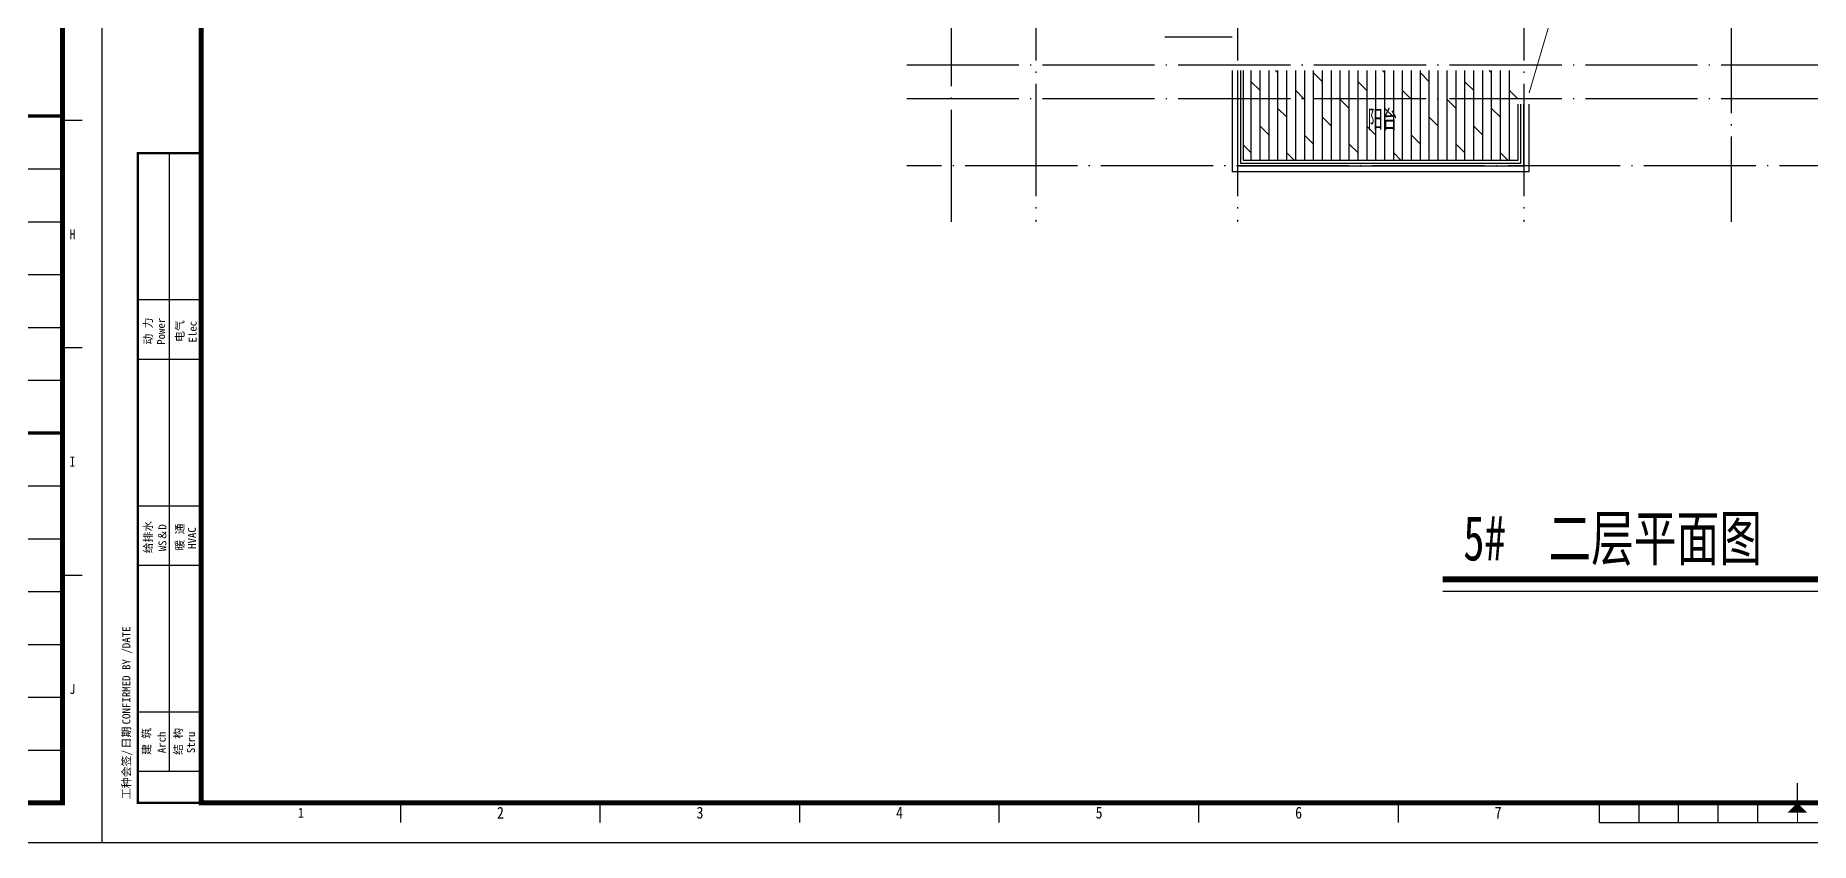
# Model space of a CAD drawing. Extents: x 921942 to 1159542, y -958603 to -790785.
# Drawn here: x 1098954 to 1130604, y -916648 to -902263 of the extents above; entities that cross this region are included whole.
import ezdxf
from ezdxf.enums import TextEntityAlignment as Align

# ---------------------------------------------------------------- set-up
doc = ezdxf.new("R2010")
doc.units = 0
doc.header["$LTSCALE"] = 1000
doc.header["$MEASUREMENT"] = 0
doc.linetypes.add('DOTE', pattern=[2.42, 2, -0.2, 0.02, -0.2])
for name, color, linetype in [('BALCONY', 6, 'CONTINUOUS'), ('DIM_SYMB', 3, 'CONTINUOUS'), ('DOTE', 1, 'DOTE'), ('PUB_TEXT', 7, 'CONTINUOUS'), ('TT', 7, 'CONTINUOUS'), ('图框', 255, 'CONTINUOUS'), ('平面填充', 250, 'CONTINUOUS')]:
    doc.layers.add(name, color=color, linetype=linetype)
doc.layers.add('平面看线', color=8, linetype='CONTINUOUS', lineweight=0)
doc.styles.get("Standard").update_dxf_attribs({"font": 'GBENOR', "bigfont": 'GBCBIG'})
doc.styles.add('TKZ1', font='SIMHEI.TTF', dxfattribs={"width": 0.7})
doc.styles.add('图签栏', font='SimSun.ttf')
doc.styles.add('长仿宋', font='SimSun.ttf', dxfattribs={"width": 0.7, "height": 5})

# ---------------------------------------------------------------- blocks, each defined once
blk = doc.blocks.new('图框2')
at = {"layer": '图框', "color": 0}
for p, q in [((0, 0), (0, 59400)), ((84100, 0), (84100, 59400)), ((83600, 18220), (83100, 18220)), ((900, 17400), (2500, 17400)), ((900, 17400), (2500, 17400)), ((1700, 1800), (1700, 17400)), ((75100, 17000), (83100, 17000)), ((75100, 15667), (83100, 15667)), ((75100, 14333), (83100, 14333)), ((900, 13700), (2500, 13700)), ((75100, 13000), (83100, 13000)), ((900, 12200), (2500, 12200)), ((83600, 12480), (83100, 12480)), ((75100, 11667), (83100, 11667)), ((75100, 9000), (83100, 9000)), ((900, 8500), (2500, 8500)), ((75100, 7667), (83100, 7667)), ((900, 7000), (2500, 7000)), ((83600, 6740), (83100, 6740)), ((75100, 6333), (83100, 6333)), ((75100, 5000), (83100, 5000)), ((75100, 3667), (83100, 3667)), ((900, 3300), (2500, 3300)), ((75100, 2333), (83100, 2333)), ((900, 1800), (2500, 1800)), ((42800, 1000), (42800, 1500)), ((7538, 500), (7538, 1000)), ((12575, 500), (12575, 1000)), ((17612, 500), (17612, 1000)), ((22650, 500), (22650, 1000)), ((27688, 500), (27688, 1000)), ((32725, 500), (32725, 1000)), ((37800, 500), (37800, 1000)), ((38800, 500), (38800, 1000)), ((39800, 500), (39800, 1000)), ((40800, 500), (40800, 1000)), ((41800, 500), (41800, 1000)), ((37800, 500), (47800, 500)), ((0, 0), (84100, 0))]:
    blk.add_line(p, q, dxfattribs=at)
at = {"layer": '图框', "color": 0, "const_width": 120}
blk.add_lwpolyline([(83100, 58400), (2500, 58400), (2500, 1000), (83100, 1000)], close=True, dxfattribs=at)
at = {"layer": '图框', "color": 0}
for points, const_width in [([(75100, 18333), (83100, 18333)], 80), ([(75100, 18333), (83100, 18333)], 66.7), ([(2500, 1000), (900, 1000), (900, 17400), (2500, 17400)], 60), ([(75100, 10333), (83100, 10333)], 80), ([(42800, 750), (42800, 500)], 30)]:
    blk.add_lwpolyline(points, dxfattribs=dict(at, const_width=const_width))
blk.add_solid([(42550, 750), (43050, 750), (42800, 1000)], dxfattribs=at)
at = {"layer": '图框', "color": 0, "style": 'TKZ1', "width": 0.85}
for s, height, p in [('H', 250, (83350, 15350)), ('I', 250, (83350, 9610)), ('J', 250, (83350, 3870)), ('2', 300, (10056, 750)), ('3', 300, (15094, 750)), ('6', 300, (30206, 750)), ('1', 250, (5019, 750)), ('4', 300, (20131, 750)), ('5', 300, (25169, 750)), ('7', 300, (35244, 750))]:
    blk.add_text(s, height=height, dxfattribs=at).set_placement(p, align=Align.MIDDLE)
at = {"layer": '图框', "color": 0, "style": '图签栏'}
for s, p in [('动 力', (1156, 12907)), ('电气', (1956, 12907)), ('给排水', (1156, 7707)), ('暖 通', (1956, 7707)), ('建 筑', (1116, 2550)), ('结 构', (1916, 2550))]:
    blk.add_text(s, height=200, rotation=90, dxfattribs=at).set_placement(p, align=Align.MIDDLE)
for s, height, p in [('Power', 200, (1588, 12561)), ('Elec', 200, (2385, 12619)), ('WS＆D', 200, (1623, 7351)), ('HVAC', 200, (2368, 7411)), ('CONFIRMED BY /DATE', 202.02, (712, 2979)), ('日期', 202, (713, 2372)), ('Arch', 200, (1602, 2253)), ('Stru', 200, (2344, 2253)), ('工种会签/', 202, (714, 1094))]:
    blk.add_text(s, height=height, rotation=90, dxfattribs=at).set_placement(p)

msp = doc.modelspace()

# ---------------------------------------------------------------- hatches: boundary and pattern name
at = {"layer": '平面填充'}
h = msp.add_hatch(dxfattribs=at)
h.set_pattern_fill('DOLMIT', color=256, scale=200, angle=90, style=0)
h.set_pattern_definition([(90, (-163166, 5430.47), (-158.748412, 1e-14), []), (135, (-163166, 5430.47), (-317.49661, -317.49661), [224.50425, -449.008])])
h.paths.add_polyline_path([(1125390, -903486), (1125390, -903386), (1120490, -903386), (1120490, -904486), (1125390, -904486)])
h.paths.add_polyline_path([(1125390, -902886), (1124290, -902886), (1121890, -902886), (1120490, -902886), (1120490, -903386), (1125390, -903386)])
h.paths.add_polyline_path([(1122665, -904073), (1123309, -904073), (1123309, -903514), (1122665, -903514)], flags=24)

# ---------------------------------------------------------------- linework, layer by layer
at = {"layer": 'BALCONY', "color": 8}
msp.add_line((1119090, -902286), (1120290, -902286), dxfattribs=at)
for points in [[(1120290, -902886), (1120290, -904686), (1125590, -904686), (1125590, -903486)], [(1120490, -902886), (1120490, -904486), (1125390, -904486), (1125390, -903486)]]:
    msp.add_lwpolyline(points, dxfattribs=at)
at = {"layer": 'BALCONY'}
for points in [[(1120390, -902886), (1120390, -904586), (1125490, -904586), (1125490, -903486)], [(1120440, -902886), (1120440, -904536), (1125440, -904536), (1125440, -903486)]]:
    msp.add_lwpolyline(points, dxfattribs=at)
at = {"layer": 'DIM_SYMB', "const_width": 105}
msp.add_lwpolyline([(1124047, -911959), (1133605, -911959)], dxfattribs=at)
at = {"layer": 'DIM_SYMB'}
msp.add_lwpolyline([(1124047, -912169), (1133605, -912169)], dxfattribs=at)
at = {"layer": 'DOTE', "linetype": 'DOTE'}
for p, q in [((1115290, -905586), (1115290, -886186)), ((1116790, -886186), (1116790, -905586)), ((1120390, -886186), (1120390, -905586)), ((1125490, -886186), (1125490, -905586)), ((1129190, -894386), (1129190, -905586)), ((1114490, -902786), (1144152, -902786)), ((1114490, -903386), (1144152, -903386)), ((1144152, -904586), (1114490, -904586))]:
    msp.add_line(p, q, dxfattribs=at)
at = {"layer": '平面看线'}
msp.add_lwpolyline([(1125590, -903286), (1126762, -899284), (1132890, -897486)], dxfattribs=at)

# ---------------------------------------------------------------- block references
at = {"layer": '图框', "color": 0, "linetype": 'ByBlock', "xscale": 0.7063020216301084, "yscale": 0.7063020213972777, "zscale": 0.7063020214030876}
for p in [(1040742, -916648), (1100142, -916648)]:
    msp.add_blockref('图框2', p, dxfattribs=at)

# ---------------------------------------------------------------- texts
at = {"layer": 'PUB_TEXT', "style": '长仿宋', "width": 0.7}
msp.add_text('5#  二层平面图   1:100', height=797.47, dxfattribs=at).set_placement((1124413, -911621))
at = {"layer": 'TT', "color": 0, "linetype": 'Continuous'}
msp.add_text('阳台', height=367.5, dxfattribs=at).set_placement((1122709, -903952))

doc.saveas('drawing.dxf')
